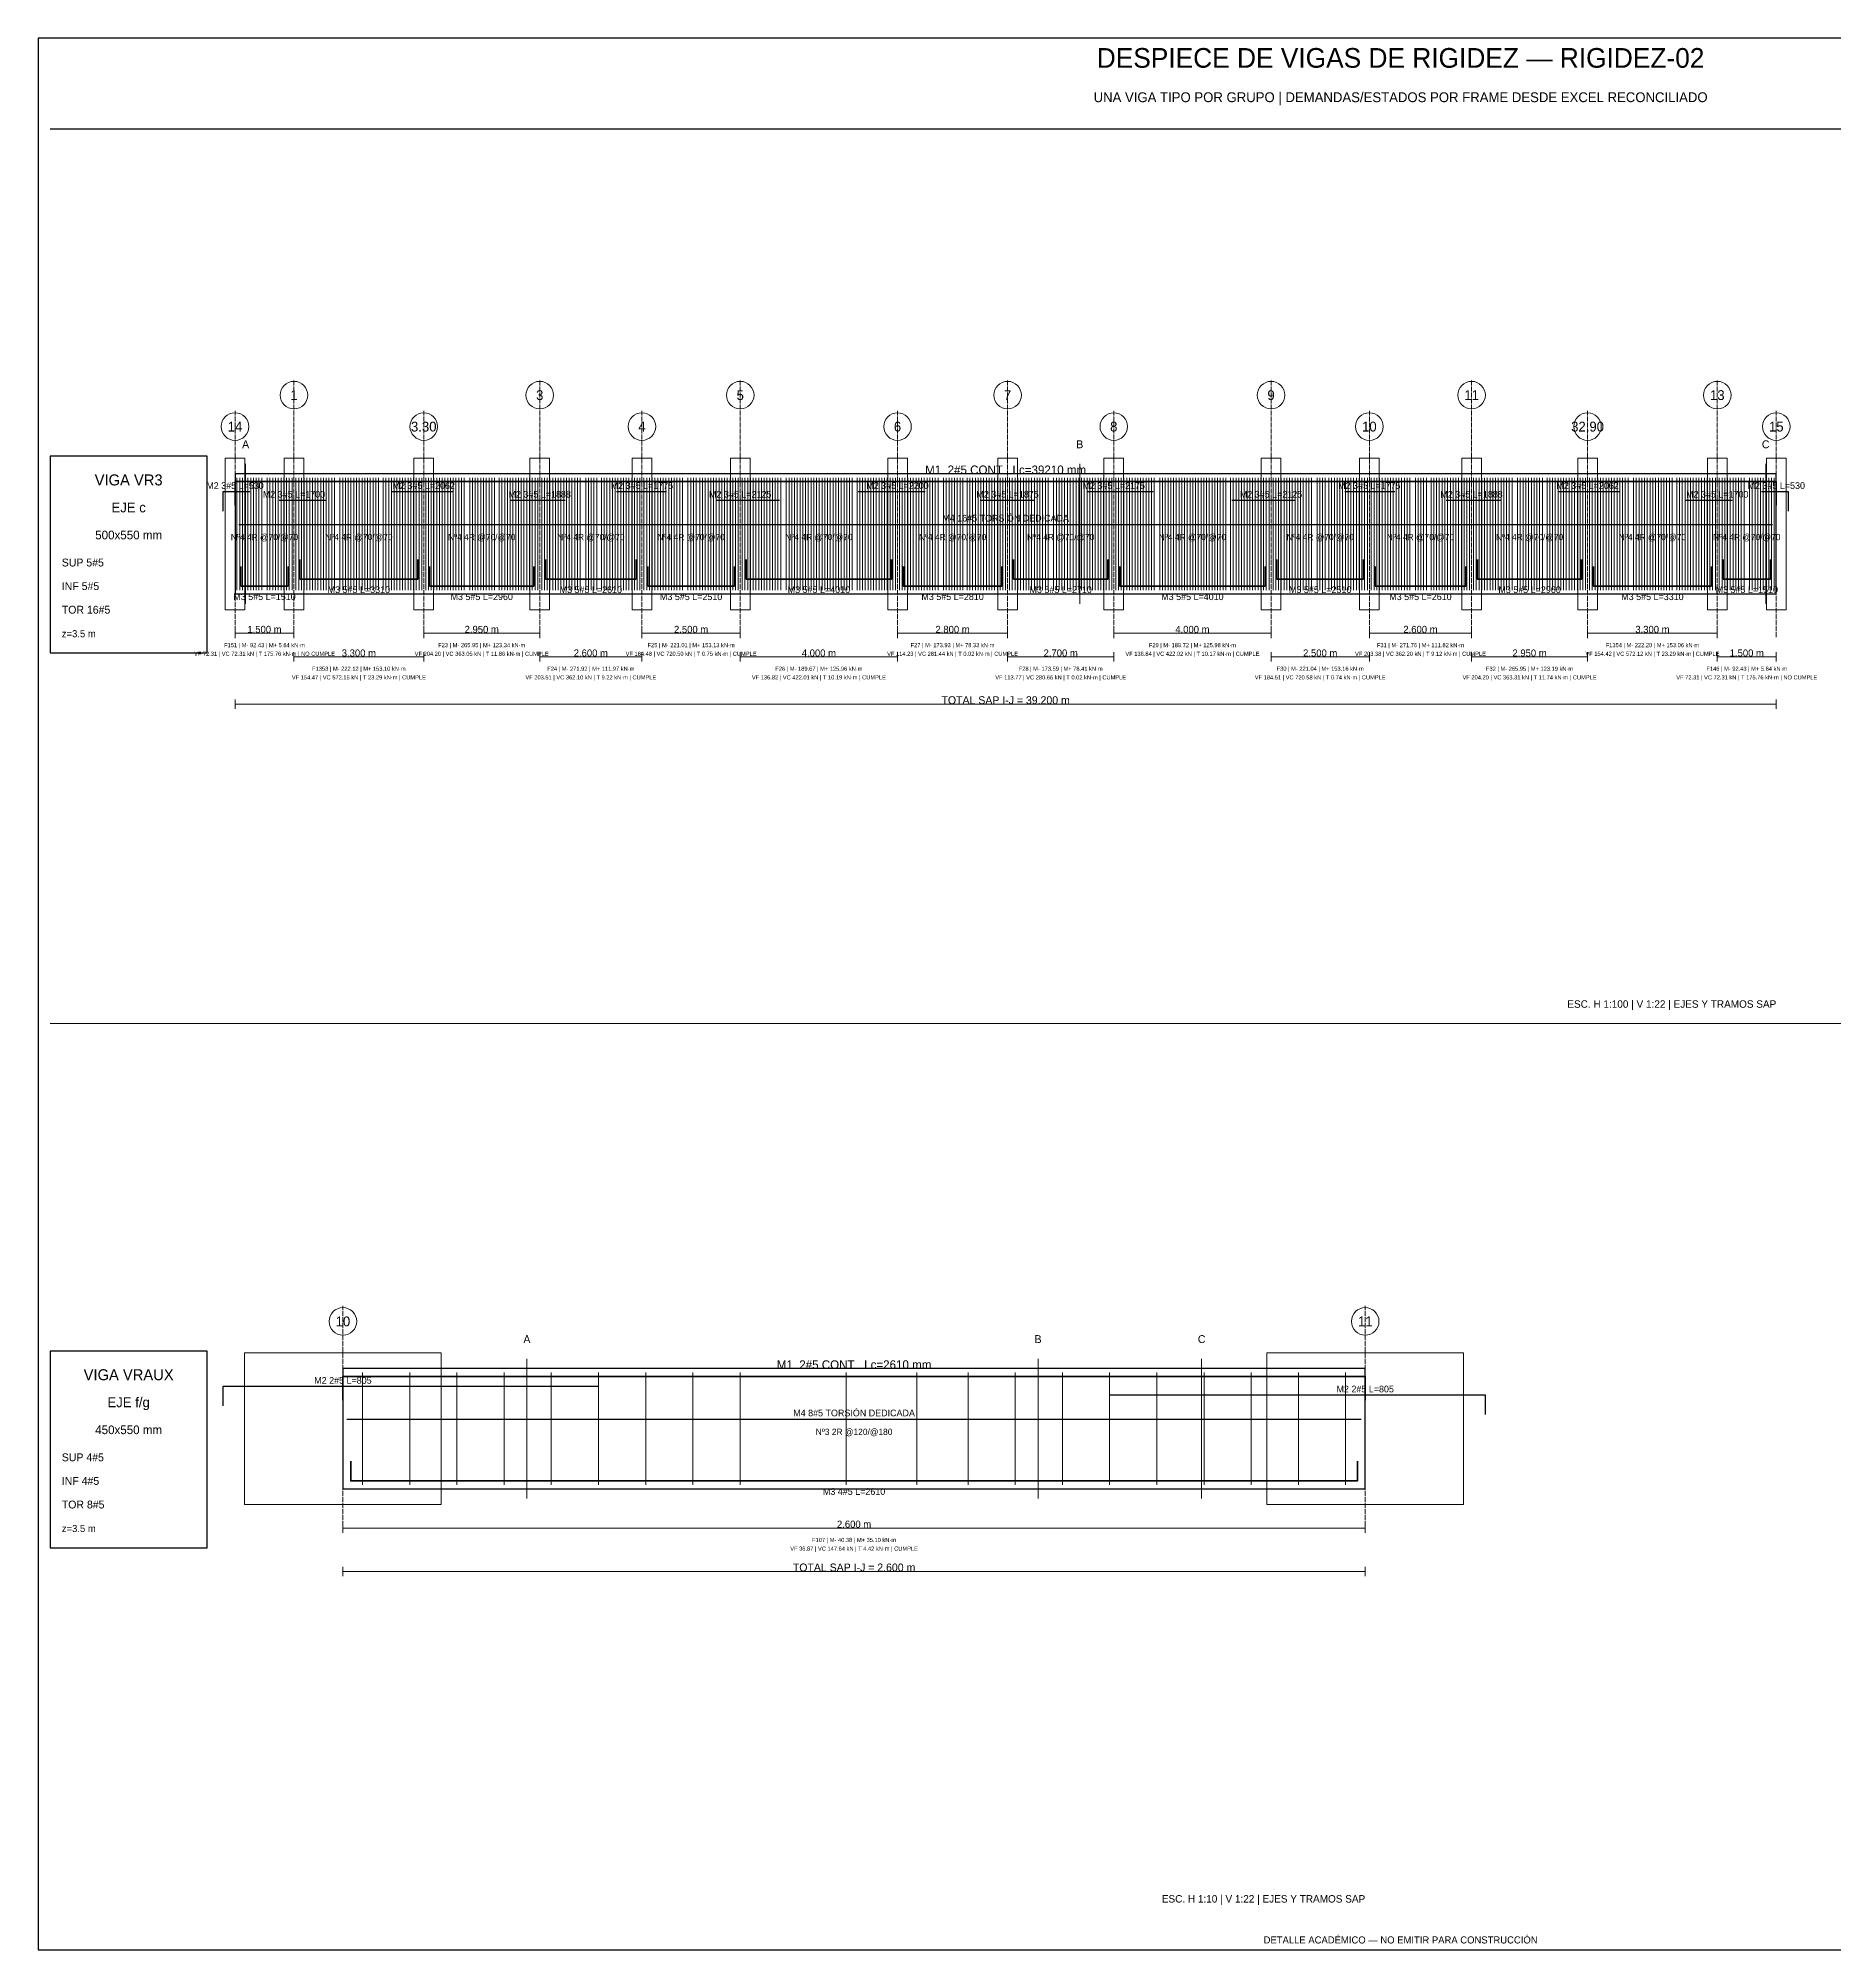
# Paper-space layout 'RIGIDEZ_02' of a CAD drawing. Header units: millimetres. Extents: x 7 to 700, y 7 to 493.
# Drawn here: x 7 to 463.9, y 7 to 493 of the extents above; entities that cross this region are included whole.
import ezdxf
from ezdxf.enums import TextEntityAlignment as Align

# ---------------------------------------------------------------- set-up
doc = ezdxf.new("R2010")
doc.units = ezdxf.units.MM
doc.linetypes.add('DASHED', pattern=[1.524, 1.27, -0.254])
for name, color, linetype in [('ACERO_INF', 1, 'Continuous'), ('ACERO_SUP_APOYO', 5, 'Continuous'), ('ACERO_SUP_CONT', 4, 'Continuous'), ('ACERO_TORSION', 30, 'Continuous'), ('APOYOS', 9, 'Continuous'), ('CONTORNO', 7, 'Continuous'), ('CORTE', 6, 'Continuous'), ('COTAS', 3, 'Continuous'), ('EJES', 1, 'Continuous'), ('ESTRIBOS', 8, 'Continuous'), ('MARCO', 7, 'Continuous'), ('TEXTO', 7, 'Continuous')]:
    doc.layers.add(name, color=color, linetype=linetype)

psp = doc.layouts.new('RIGIDEZ_02')

# ---------------------------------------------------------------- linework, layer by layer
at = {"layer": 'ACERO_INF', "color": 1, "lineweight": 35}
for points in [[(73.55, 360.5), (73.55, 355.5), (103.55, 355.5), (103.55, 360.5)], [(136.05, 360.5), (136.05, 355.5), (159.05, 355.5), (159.05, 360.5)], [(187.05, 360.5), (187.05, 355.5), (224.05, 355.5), (224.05, 360.5)], [(255.05, 360.5), (255.05, 355.5), (279.05, 355.5), (279.05, 360.5)], [(322.05, 360.5), (322.05, 355.5), (344.05, 355.5), (344.05, 360.5)], [(373.05, 360.5), (373.05, 355.5), (399.55, 355.5), (399.55, 360.5)], [(435.55, 360.5), (435.55, 355.5), (447.55, 355.5), (447.55, 360.5)], [(58.55, 358.7), (58.55, 353.7), (70.55, 353.7), (70.55, 358.7)], [(106.55, 358.7), (106.55, 353.7), (133.05, 353.7), (133.05, 358.7)], [(162.05, 358.7), (162.05, 353.7), (184.05, 353.7), (184.05, 358.7)], [(227.05, 358.7), (227.05, 353.7), (252.05, 353.7), (252.05, 358.7)], [(282.05, 358.7), (282.05, 353.7), (319.05, 353.7), (319.05, 358.7)], [(347.05, 358.7), (347.05, 353.7), (370.05, 353.7), (370.05, 358.7)], [(402.55, 358.7), (402.55, 353.7), (432.55, 353.7), (432.55, 358.7)], [(86.5, 131.2), (86.5, 126.2), (342.5, 126.2), (342.5, 131.2)]]:
    psp.add_lwpolyline(points, dxfattribs=at)
at = {"layer": 'ACERO_SUP_APOYO', "color": 5, "lineweight": 30}
for points in [[(54, 372.76), (54, 377.76), (60.8, 377.76)], [(68.3, 375.56), (80.3, 375.56)], [(96.8, 377.76), (112.42, 377.76)], [(127.18, 375.56), (141.05, 375.56)], [(154.05, 377.76), (166.8, 377.76)], [(179.3, 375.56), (195.55, 375.56)], [(215.55, 377.76), (232.55, 377.76)], [(246.55, 375.56), (260.3, 375.56)], [(273.8, 377.76), (290.55, 377.76)], [(310.55, 375.56), (326.8, 375.56)], [(339.3, 377.76), (352.05, 377.76)], [(365.05, 375.56), (378.93, 375.56)], [(393.68, 377.76), (409.3, 377.76)], [(425.8, 375.56), (437.8, 375.56)], [(445.3, 377.76), (452.1, 377.76), (452.1, 372.76)], [(54, 145.26), (54, 150.26), (149.5, 150.26)], [(279.5, 148.06), (375, 148.06), (375, 143.06)]]:
    psp.add_lwpolyline(points, dxfattribs=at)
at = {"layer": 'ACERO_SUP_CONT', "color": 4, "lineweight": 35}
for points in [[(57.05, 374.26), (57.05, 380.26), (449.05, 380.26), (449.05, 374.26)], [(84.5, 146.76), (84.5, 152.76), (344.5, 152.76), (344.5, 146.76)]]:
    psp.add_lwpolyline(points, dxfattribs=at)
at = {"layer": 'ACERO_TORSION', "color": 30, "lineweight": 30}
for points in [[(58.05, 369.38), (448.05, 369.38)], [(85.5, 141.88), (343.5, 141.88)]]:
    psp.add_lwpolyline(points, dxfattribs=at)
at = {"layer": 'APOYOS', "color": 9, "lineweight": 15}
for points in [[(54.55, 347.7), (59.55, 347.7), (59.55, 386.26), (54.55, 386.26)], [(69.55, 347.7), (74.55, 347.7), (74.55, 386.26), (69.55, 386.26)], [(102.55, 347.7), (107.55, 347.7), (107.55, 386.26), (102.55, 386.26)], [(132.05, 347.7), (137.05, 347.7), (137.05, 386.26), (132.05, 386.26)], [(158.05, 347.7), (163.05, 347.7), (163.05, 386.26), (158.05, 386.26)], [(183.05, 347.7), (188.05, 347.7), (188.05, 386.26), (183.05, 386.26)], [(223.05, 347.7), (228.05, 347.7), (228.05, 386.26), (223.05, 386.26)], [(251.05, 347.7), (256.05, 347.7), (256.05, 386.26), (251.05, 386.26)], [(278.05, 347.7), (283.05, 347.7), (283.05, 386.26), (278.05, 386.26)], [(318.05, 347.7), (323.05, 347.7), (323.05, 386.26), (318.05, 386.26)], [(343.05, 347.7), (348.05, 347.7), (348.05, 386.26), (343.05, 386.26)], [(369.05, 347.7), (374.05, 347.7), (374.05, 386.26), (369.05, 386.26)], [(398.55, 347.7), (403.55, 347.7), (403.55, 386.26), (398.55, 386.26)], [(431.55, 347.7), (436.55, 347.7), (436.55, 386.26), (431.55, 386.26)], [(446.55, 347.7), (451.55, 347.7), (451.55, 386.26), (446.55, 386.26)], [(59.5, 120.2), (109.5, 120.2), (109.5, 158.76), (59.5, 158.76)], [(319.5, 120.2), (369.5, 120.2), (369.5, 158.76), (319.5, 158.76)]]:
    psp.add_lwpolyline(points, close=True, dxfattribs=at)
at = {"layer": 'CONTORNO', "color": 7, "lineweight": 25}
for points in [[(57.05, 351.7), (449.05, 351.7), (449.05, 382.26), (57.05, 382.26)], [(84.5, 124.2), (344.5, 124.2), (344.5, 154.76), (84.5, 154.76)]]:
    psp.add_lwpolyline(points, close=True, dxfattribs=at)
at = {"layer": 'CORTE', "color": 6, "lineweight": 13}
for p, q in [((59.75, 349.2), (59.75, 384.76)), ((271.91, 349.2), (271.91, 384.76)), ((446.35, 349.2), (446.35, 384.76)), ((131.3, 121.7), (131.3, 157.26)), ((261.3, 121.7), (261.3, 157.26)), ((302.9, 121.7), (302.9, 157.26))]:
    psp.add_line(p, q, dxfattribs=at)
at = {"layer": 'COTAS', "color": 3, "lineweight": 13}
for p, q in [((57.05, 340.5), (57.05, 342.9)), ((57.05, 341.7), (72.05, 341.7)), ((72.05, 340.5), (72.05, 342.9)), ((105.05, 340.5), (105.05, 342.9)), ((105.05, 341.7), (134.55, 341.7)), ((134.55, 340.5), (134.55, 342.9)), ((160.55, 340.5), (160.55, 342.9)), ((160.55, 341.7), (185.55, 341.7)), ((185.55, 340.5), (185.55, 342.9)), ((225.55, 340.5), (225.55, 342.9)), ((225.55, 341.7), (253.55, 341.7)), ((253.55, 340.5), (253.55, 342.9)), ((280.55, 340.5), (280.55, 342.9)), ((280.55, 341.7), (320.55, 341.7)), ((320.55, 340.5), (320.55, 342.9)), ((345.55, 340.5), (345.55, 342.9)), ((345.55, 341.7), (371.55, 341.7)), ((371.55, 340.5), (371.55, 342.9)), ((401.05, 340.5), (401.05, 342.9)), ((401.05, 341.7), (434.05, 341.7)), ((434.05, 340.5), (434.05, 342.9)), ((72.05, 334.5), (72.05, 336.9)), ((72.05, 335.7), (105.05, 335.7)), ((105.05, 334.5), (105.05, 336.9)), ((134.55, 334.5), (134.55, 336.9)), ((134.55, 335.7), (160.55, 335.7)), ((160.55, 334.5), (160.55, 336.9)), ((185.55, 334.5), (185.55, 336.9)), ((185.55, 335.7), (225.55, 335.7)), ((225.55, 334.5), (225.55, 336.9)), ((253.55, 334.5), (253.55, 336.9)), ((253.55, 335.7), (280.55, 335.7)), ((280.55, 334.5), (280.55, 336.9)), ((320.55, 334.5), (320.55, 336.9)), ((320.55, 335.7), (345.55, 335.7)), ((345.55, 334.5), (345.55, 336.9)), ((371.55, 334.5), (371.55, 336.9)), ((371.55, 335.7), (401.05, 335.7)), ((401.05, 334.5), (401.05, 336.9)), ((434.05, 334.5), (434.05, 336.9)), ((434.05, 335.7), (449.05, 335.7)), ((449.05, 334.5), (449.05, 336.9)), ((57.05, 322.5), (57.05, 324.9)), ((57.05, 323.7), (449.05, 323.7)), ((449.05, 322.5), (449.05, 324.9)), ((84.5, 113), (84.5, 115.4)), ((84.5, 114.2), (344.5, 114.2)), ((344.5, 113), (344.5, 115.4)), ((84.5, 102), (84.5, 104.4)), ((84.5, 103.2), (344.5, 103.2)), ((344.5, 102), (344.5, 104.4))]:
    psp.add_line(p, q, dxfattribs=at)
at = {"layer": 'EJES', "color": 1, "linetype": 'DASHED', "lineweight": 9}
for p, q in [((72.05, 340.7), (72.05, 406.26)), ((134.55, 340.7), (134.55, 406.26)), ((185.55, 340.7), (185.55, 406.26)), ((253.55, 340.7), (253.55, 406.26)), ((320.55, 340.7), (320.55, 406.26)), ((371.55, 340.7), (371.55, 406.26)), ((434.05, 340.7), (434.05, 406.26)), ((57.05, 340.7), (57.05, 398.26)), ((105.05, 340.7), (105.05, 398.26)), ((160.55, 340.7), (160.55, 398.26)), ((225.55, 340.7), (225.55, 398.26)), ((280.55, 340.7), (280.55, 398.26)), ((345.55, 340.7), (345.55, 398.26)), ((401.05, 340.7), (401.05, 398.26)), ((449.05, 340.7), (449.05, 398.26)), ((84.5, 113.2), (84.5, 170.76)), ((344.5, 113.2), (344.5, 170.76))]:
    psp.add_line(p, q, dxfattribs=at)
at = {"layer": 'EJES', "color": 1, "lineweight": 18}
for centre in [(72.05, 402.26), (134.55, 402.26), (185.55, 402.26), (253.55, 402.26), (320.55, 402.26), (371.55, 402.26), (434.05, 402.26), (57.05, 394.26), (105.05, 394.26), (160.55, 394.26), (225.55, 394.26), (280.55, 394.26), (345.55, 394.26), (401.05, 394.26), (449.05, 394.26), (84.5, 166.76), (344.5, 166.76)]:
    psp.add_circle(centre, 3.5, dxfattribs=at)
at = {"layer": 'ESTRIBOS', "color": 8, "lineweight": 9}
for p, q in [((57.55, 352.7), (57.55, 381.26)), ((58.25, 352.7), (58.25, 381.26)), ((58.95, 352.7), (58.95, 381.26)), ((59.65, 352.7), (59.65, 381.26)), ((60.35, 352.7), (60.35, 381.26)), ((61.05, 352.7), (61.05, 381.26)), ((61.75, 352.7), (61.75, 381.26)), ((62.45, 352.7), (62.45, 381.26)), ((63.15, 352.7), (63.15, 381.26)), ((63.85, 352.7), (63.85, 381.26)), ((65.25, 352.7), (65.25, 381.26)), ((65.95, 352.7), (65.95, 381.26)), ((66.65, 352.7), (66.65, 381.26)), ((67.35, 352.7), (67.35, 381.26)), ((68.05, 352.7), (68.05, 381.26)), ((68.75, 352.7), (68.75, 381.26)), ((69.45, 352.7), (69.45, 381.26)), ((70.15, 352.7), (70.15, 381.26)), ((70.85, 352.7), (70.85, 381.26)), ((71.55, 352.7), (71.55, 381.26)), ((72.55, 352.7), (72.55, 381.26)), ((73.25, 352.7), (73.25, 381.26)), ((73.95, 352.7), (73.95, 381.26)), ((74.65, 352.7), (74.65, 381.26)), ((75.35, 352.7), (75.35, 381.26)), ((76.05, 352.7), (76.05, 381.26)), ((76.75, 352.7), (76.75, 381.26)), ((77.45, 352.7), (77.45, 381.26)), ((78.15, 352.7), (78.15, 381.26)), ((78.85, 352.7), (78.85, 381.26)), ((79.55, 352.7), (79.55, 381.26)), ((80.25, 352.7), (80.25, 381.26)), ((80.95, 352.7), (80.95, 381.26)), ((81.65, 352.7), (81.65, 381.26)), ((82.35, 352.7), (82.35, 381.26)), ((83.75, 352.7), (83.75, 381.26)), ((84.45, 352.7), (84.45, 381.26)), ((85.15, 352.7), (85.15, 381.26)), ((85.85, 352.7), (85.85, 381.26)), ((86.55, 352.7), (86.55, 381.26)), ((87.25, 352.7), (87.25, 381.26)), ((87.95, 352.7), (87.95, 381.26)), ((88.65, 352.7), (88.65, 381.26)), ((89.35, 352.7), (89.35, 381.26)), ((90.05, 352.7), (90.05, 381.26)), ((90.75, 352.7), (90.75, 381.26)), ((91.45, 352.7), (91.45, 381.26)), ((92.15, 352.7), (92.15, 381.26)), ((92.85, 352.7), (92.85, 381.26)), ((93.55, 352.7), (93.55, 381.26)), ((94.75, 352.7), (94.75, 381.26)), ((95.45, 352.7), (95.45, 381.26)), ((96.15, 352.7), (96.15, 381.26)), ((96.85, 352.7), (96.85, 381.26)), ((97.55, 352.7), (97.55, 381.26)), ((98.25, 352.7), (98.25, 381.26)), ((98.95, 352.7), (98.95, 381.26)), ((99.65, 352.7), (99.65, 381.26)), ((100.35, 352.7), (100.35, 381.26)), ((101.05, 352.7), (101.05, 381.26)), ((101.75, 352.7), (101.75, 381.26)), ((102.45, 352.7), (102.45, 381.26)), ((103.15, 352.7), (103.15, 381.26)), ((103.85, 352.7), (103.85, 381.26)), ((104.55, 352.7), (104.55, 381.26)), ((105.55, 352.7), (105.55, 381.26)), ((106.25, 352.7), (106.25, 381.26)), ((106.95, 352.7), (106.95, 381.26)), ((107.65, 352.7), (107.65, 381.26)), ((108.35, 352.7), (108.35, 381.26)), ((109.05, 352.7), (109.05, 381.26)), ((109.75, 352.7), (109.75, 381.26)), ((110.45, 352.7), (110.45, 381.26)), ((111.15, 352.7), (111.15, 381.26)), ((111.85, 352.7), (111.85, 381.26)), ((112.55, 352.7), (112.55, 381.26)), ((113.25, 352.7), (113.25, 381.26)), ((113.95, 352.7), (113.95, 381.26)), ((114.65, 352.7), (114.65, 381.26)), ((115.35, 352.7), (115.35, 381.26)), ((116.75, 352.7), (116.75, 381.26)), ((117.45, 352.7), (117.45, 381.26)), ((118.15, 352.7), (118.15, 381.26)), ((118.85, 352.7), (118.85, 381.26)), ((119.55, 352.7), (119.55, 381.26)), ((120.25, 352.7), (120.25, 381.26)), ((120.95, 352.7), (120.95, 381.26)), ((121.65, 352.7), (121.65, 381.26)), ((122.35, 352.7), (122.35, 381.26)), ((123.05, 352.7), (123.05, 381.26)), ((124.25, 352.7), (124.25, 381.26)), ((124.95, 352.7), (124.95, 381.26)), ((125.65, 352.7), (125.65, 381.26)), ((126.35, 352.7), (126.35, 381.26)), ((127.05, 352.7), (127.05, 381.26)), ((127.75, 352.7), (127.75, 381.26)), ((128.45, 352.7), (128.45, 381.26)), ((129.15, 352.7), (129.15, 381.26)), ((129.85, 352.7), (129.85, 381.26)), ((130.55, 352.7), (130.55, 381.26)), ((131.25, 352.7), (131.25, 381.26)), ((131.95, 352.7), (131.95, 381.26)), ((132.65, 352.7), (132.65, 381.26)), ((133.35, 352.7), (133.35, 381.26)), ((134.05, 352.7), (134.05, 381.26)), ((135.05, 352.7), (135.05, 381.26)), ((135.75, 352.7), (135.75, 381.26)), ((136.45, 352.7), (136.45, 381.26)), ((137.15, 352.7), (137.15, 381.26)), ((137.85, 352.7), (137.85, 381.26)), ((138.55, 352.7), (138.55, 381.26)), ((139.25, 352.7), (139.25, 381.26)), ((139.95, 352.7), (139.95, 381.26)), ((140.65, 352.7), (140.65, 381.26)), ((141.35, 352.7), (141.35, 381.26)), ((142.05, 352.7), (142.05, 381.26)), ((142.75, 352.7), (142.75, 381.26)), ((143.45, 352.7), (143.45, 381.26)), ((144.15, 352.7), (144.15, 381.26)), ((144.85, 352.7), (144.85, 381.26)), ((146.25, 352.7), (146.25, 381.26)), ((146.95, 352.7), (146.95, 381.26)), ((147.65, 352.7), (147.65, 381.26)), ((148.35, 352.7), (148.35, 381.26)), ((149.05, 352.7), (149.05, 381.26)), ((150.25, 352.7), (150.25, 381.26)), ((150.95, 352.7), (150.95, 381.26)), ((151.65, 352.7), (151.65, 381.26)), ((152.35, 352.7), (152.35, 381.26)), ((153.05, 352.7), (153.05, 381.26)), ((153.75, 352.7), (153.75, 381.26)), ((154.45, 352.7), (154.45, 381.26)), ((155.15, 352.7), (155.15, 381.26)), ((155.85, 352.7), (155.85, 381.26)), ((156.55, 352.7), (156.55, 381.26)), ((157.25, 352.7), (157.25, 381.26)), ((157.95, 352.7), (157.95, 381.26)), ((158.65, 352.7), (158.65, 381.26)), ((159.35, 352.7), (159.35, 381.26)), ((160.05, 352.7), (160.05, 381.26)), ((161.05, 352.7), (161.05, 381.26)), ((161.75, 352.7), (161.75, 381.26)), ((162.45, 352.7), (162.45, 381.26)), ((163.15, 352.7), (163.15, 381.26)), ((163.85, 352.7), (163.85, 381.26)), ((164.55, 352.7), (164.55, 381.26)), ((165.25, 352.7), (165.25, 381.26)), ((165.95, 352.7), (165.95, 381.26)), ((166.65, 352.7), (166.65, 381.26)), ((167.35, 352.7), (167.35, 381.26)), ((168.05, 352.7), (168.05, 381.26)), ((168.75, 352.7), (168.75, 381.26)), ((169.45, 352.7), (169.45, 381.26)), ((170.15, 352.7), (170.15, 381.26)), ((170.85, 352.7), (170.85, 381.26)), ((172.25, 352.7), (172.25, 381.26)), ((172.95, 352.7), (172.95, 381.26)), ((173.65, 352.7), (173.65, 381.26)), ((174.35, 352.7), (174.35, 381.26)), ((175.25, 352.7), (175.25, 381.26)), ((175.95, 352.7), (175.95, 381.26)), ((176.65, 352.7), (176.65, 381.26)), ((177.35, 352.7), (177.35, 381.26)), ((178.05, 352.7), (178.05, 381.26)), ((178.75, 352.7), (178.75, 381.26)), ((179.45, 352.7), (179.45, 381.26)), ((180.15, 352.7), (180.15, 381.26)), ((180.85, 352.7), (180.85, 381.26)), ((181.55, 352.7), (181.55, 381.26)), ((182.25, 352.7), (182.25, 381.26)), ((182.95, 352.7), (182.95, 381.26)), ((183.65, 352.7), (183.65, 381.26)), ((184.35, 352.7), (184.35, 381.26)), ((185.05, 352.7), (185.05, 381.26)), ((186.05, 352.7), (186.05, 381.26)), ((186.75, 352.7), (186.75, 381.26)), ((187.45, 352.7), (187.45, 381.26)), ((188.15, 352.7), (188.15, 381.26)), ((188.85, 352.7), (188.85, 381.26)), ((189.55, 352.7), (189.55, 381.26)), ((190.25, 352.7), (190.25, 381.26)), ((190.95, 352.7), (190.95, 381.26)), ((191.65, 352.7), (191.65, 381.26)), ((192.35, 352.7), (192.35, 381.26)), ((193.05, 352.7), (193.05, 381.26)), ((193.75, 352.7), (193.75, 381.26)), ((194.45, 352.7), (194.45, 381.26)), ((195.15, 352.7), (195.15, 381.26)), ((195.85, 352.7), (195.85, 381.26)), ((197.25, 352.7), (197.25, 381.26)), ((197.95, 352.7), (197.95, 381.26)), ((198.65, 352.7), (198.65, 381.26)), ((199.35, 352.7), (199.35, 381.26)), ((200.05, 352.7), (200.05, 381.26)), ((200.75, 352.7), (200.75, 381.26)), ((201.45, 352.7), (201.45, 381.26)), ((202.15, 352.7), (202.15, 381.26)), ((202.85, 352.7), (202.85, 381.26)), ((203.55, 352.7), (203.55, 381.26)), ((204.25, 352.7), (204.25, 381.26)), ((204.95, 352.7), (204.95, 381.26)), ((205.65, 352.7), (205.65, 381.26)), ((206.35, 352.7), (206.35, 381.26)), ((207.05, 352.7), (207.05, 381.26)), ((207.75, 352.7), (207.75, 381.26)), ((208.45, 352.7), (208.45, 381.26)), ((209.15, 352.7), (209.15, 381.26)), ((209.85, 352.7), (209.85, 381.26)), ((210.55, 352.7), (210.55, 381.26)), ((211.25, 352.7), (211.25, 381.26)), ((211.95, 352.7), (211.95, 381.26)), ((212.65, 352.7), (212.65, 381.26)), ((213.35, 352.7), (213.35, 381.26)), ((214.05, 352.7), (214.05, 381.26)), ((215.25, 352.7), (215.25, 381.26)), ((215.95, 352.7), (215.95, 381.26)), ((216.65, 352.7), (216.65, 381.26)), ((217.35, 352.7), (217.35, 381.26)), ((218.05, 352.7), (218.05, 381.26)), ((218.75, 352.7), (218.75, 381.26)), ((219.45, 352.7), (219.45, 381.26)), ((220.15, 352.7), (220.15, 381.26)), ((220.85, 352.7), (220.85, 381.26)), ((221.55, 352.7), (221.55, 381.26)), ((222.25, 352.7), (222.25, 381.26)), ((222.95, 352.7), (222.95, 381.26)), ((223.65, 352.7), (223.65, 381.26)), ((224.35, 352.7), (224.35, 381.26)), ((225.05, 352.7), (225.05, 381.26)), ((226.05, 352.7), (226.05, 381.26)), ((226.75, 352.7), (226.75, 381.26)), ((227.45, 352.7), (227.45, 381.26)), ((228.15, 352.7), (228.15, 381.26)), ((228.85, 352.7), (228.85, 381.26)), ((229.55, 352.7), (229.55, 381.26)), ((230.25, 352.7), (230.25, 381.26)), ((230.95, 352.7), (230.95, 381.26)), ((231.65, 352.7), (231.65, 381.26)), ((232.35, 352.7), (232.35, 381.26)), ((233.05, 352.7), (233.05, 381.26)), ((233.75, 352.7), (233.75, 381.26)), ((234.45, 352.7), (234.45, 381.26)), ((235.15, 352.7), (235.15, 381.26)), ((235.85, 352.7), (235.85, 381.26)), ((237.25, 352.7), (237.25, 381.26)), ((237.95, 352.7), (237.95, 381.26)), ((238.65, 352.7), (238.65, 381.26)), ((239.35, 352.7), (239.35, 381.26)), ((240.05, 352.7), (240.05, 381.26)), ((240.75, 352.7), (240.75, 381.26)), ((241.45, 352.7), (241.45, 381.26)), ((242.15, 352.7), (242.15, 381.26)), ((243.25, 352.7), (243.25, 381.26)), ((243.95, 352.7), (243.95, 381.26)), ((244.65, 352.7), (244.65, 381.26)), ((245.35, 352.7), (245.35, 381.26)), ((246.05, 352.7), (246.05, 381.26)), ((246.75, 352.7), (246.75, 381.26)), ((247.45, 352.7), (247.45, 381.26)), ((248.15, 352.7), (248.15, 381.26)), ((248.85, 352.7), (248.85, 381.26)), ((249.55, 352.7), (249.55, 381.26)), ((250.25, 352.7), (250.25, 381.26)), ((250.95, 352.7), (250.95, 381.26)), ((251.65, 352.7), (251.65, 381.26)), ((252.35, 352.7), (252.35, 381.26)), ((253.05, 352.7), (253.05, 381.26)), ((254.05, 352.7), (254.05, 381.26)), ((254.75, 352.7), (254.75, 381.26)), ((255.45, 352.7), (255.45, 381.26)), ((256.15, 352.7), (256.15, 381.26)), ((256.85, 352.7), (256.85, 381.26)), ((257.55, 352.7), (257.55, 381.26)), ((258.25, 352.7), (258.25, 381.26)), ((258.95, 352.7), (258.95, 381.26)), ((259.65, 352.7), (259.65, 381.26)), ((260.35, 352.7), (260.35, 381.26)), ((261.05, 352.7), (261.05, 381.26)), ((261.75, 352.7), (261.75, 381.26)), ((262.45, 352.7), (262.45, 381.26)), ((263.15, 352.7), (263.15, 381.26)), ((263.85, 352.7), (263.85, 381.26)), ((265.25, 352.7), (265.25, 381.26)), ((265.95, 352.7), (265.95, 381.26)), ((266.65, 352.7), (266.65, 381.26)), ((267.35, 352.7), (267.35, 381.26)), ((268.05, 352.7), (268.05, 381.26)), ((268.75, 352.7), (268.75, 381.26)), ((269.45, 352.7), (269.45, 381.26)), ((270.25, 352.7), (270.25, 381.26)), ((270.95, 352.7), (270.95, 381.26)), ((271.65, 352.7), (271.65, 381.26)), ((272.35, 352.7), (272.35, 381.26)), ((273.05, 352.7), (273.05, 381.26)), ((273.75, 352.7), (273.75, 381.26)), ((274.45, 352.7), (274.45, 381.26)), ((275.15, 352.7), (275.15, 381.26)), ((275.85, 352.7), (275.85, 381.26)), ((276.55, 352.7), (276.55, 381.26)), ((277.25, 352.7), (277.25, 381.26)), ((277.95, 352.7), (277.95, 381.26)), ((278.65, 352.7), (278.65, 381.26)), ((279.35, 352.7), (279.35, 381.26)), ((280.05, 352.7), (280.05, 381.26)), ((281.05, 352.7), (281.05, 381.26)), ((281.75, 352.7), (281.75, 381.26)), ((282.45, 352.7), (282.45, 381.26)), ((283.15, 352.7), (283.15, 381.26)), ((283.85, 352.7), (283.85, 381.26)), ((284.55, 352.7), (284.55, 381.26)), ((285.25, 352.7), (285.25, 381.26)), ((285.95, 352.7), (285.95, 381.26)), ((286.65, 352.7), (286.65, 381.26)), ((287.35, 352.7), (287.35, 381.26)), ((288.05, 352.7), (288.05, 381.26)), ((288.75, 352.7), (288.75, 381.26)), ((289.45, 352.7), (289.45, 381.26)), ((290.15, 352.7), (290.15, 381.26)), ((290.85, 352.7), (290.85, 381.26)), ((292.25, 352.7), (292.25, 381.26)), ((292.95, 352.7), (292.95, 381.26)), ((293.65, 352.7), (293.65, 381.26)), ((294.35, 352.7), (294.35, 381.26)), ((295.05, 352.7), (295.05, 381.26)), ((295.75, 352.7), (295.75, 381.26)), ((296.45, 352.7), (296.45, 381.26)), ((297.15, 352.7), (297.15, 381.26)), ((297.85, 352.7), (297.85, 381.26)), ((298.55, 352.7), (298.55, 381.26)), ((299.25, 352.7), (299.25, 381.26)), ((299.95, 352.7), (299.95, 381.26)), ((300.65, 352.7), (300.65, 381.26)), ((301.35, 352.7), (301.35, 381.26)), ((302.05, 352.7), (302.05, 381.26)), ((302.75, 352.7), (302.75, 381.26)), ((303.45, 352.7), (303.45, 381.26)), ((304.15, 352.7), (304.15, 381.26)), ((304.85, 352.7), (304.85, 381.26)), ((305.55, 352.7), (305.55, 381.26)), ((306.25, 352.7), (306.25, 381.26)), ((306.95, 352.7), (306.95, 381.26)), ((307.65, 352.7), (307.65, 381.26)), ((308.35, 352.7), (308.35, 381.26)), ((309.05, 352.7), (309.05, 381.26)), ((310.25, 352.7), (310.25, 381.26)), ((310.95, 352.7), (310.95, 381.26)), ((311.65, 352.7), (311.65, 381.26)), ((312.35, 352.7), (312.35, 381.26)), ((313.05, 352.7), (313.05, 381.26)), ((313.75, 352.7), (313.75, 381.26)), ((314.45, 352.7), (314.45, 381.26)), ((315.15, 352.7), (315.15, 381.26)), ((315.85, 352.7), (315.85, 381.26)), ((316.55, 352.7), (316.55, 381.26)), ((317.25, 352.7), (317.25, 381.26)), ((317.95, 352.7), (317.95, 381.26)), ((318.65, 352.7), (318.65, 381.26)), ((319.35, 352.7), (319.35, 381.26)), ((320.05, 352.7), (320.05, 381.26)), ((321.05, 352.7), (321.05, 381.26)), ((321.75, 352.7), (321.75, 381.26)), ((322.45, 352.7), (322.45, 381.26)), ((323.15, 352.7), (323.15, 381.26)), ((323.85, 352.7), (323.85, 381.26)), ((324.55, 352.7), (324.55, 381.26)), ((325.25, 352.7), (325.25, 381.26)), ((325.95, 352.7), (325.95, 381.26)), ((326.65, 352.7), (326.65, 381.26)), ((327.35, 352.7), (327.35, 381.26)), ((328.05, 352.7), (328.05, 381.26)), ((328.75, 352.7), (328.75, 381.26)), ((329.45, 352.7), (329.45, 381.26)), ((330.15, 352.7), (330.15, 381.26)), ((330.85, 352.7), (330.85, 381.26)), ((332.25, 352.7), (332.25, 381.26)), ((332.95, 352.7), (332.95, 381.26)), ((333.65, 352.7), (333.65, 381.26)), ((334.35, 352.7), (334.35, 381.26)), ((335.25, 352.7), (335.25, 381.26)), ((335.95, 352.7), (335.95, 381.26)), ((336.65, 352.7), (336.65, 381.26)), ((337.35, 352.7), (337.35, 381.26)), ((338.05, 352.7), (338.05, 381.26)), ((338.75, 352.7), (338.75, 381.26)), ((339.45, 352.7), (339.45, 381.26)), ((340.15, 352.7), (340.15, 381.26)), ((340.85, 352.7), (340.85, 381.26)), ((341.55, 352.7), (341.55, 381.26)), ((342.25, 352.7), (342.25, 381.26)), ((342.95, 352.7), (342.95, 381.26)), ((343.65, 352.7), (343.65, 381.26)), ((344.35, 352.7), (344.35, 381.26)), ((345.05, 352.7), (345.05, 381.26)), ((346.05, 352.7), (346.05, 381.26)), ((346.75, 352.7), (346.75, 381.26)), ((347.45, 352.7), (347.45, 381.26)), ((348.15, 352.7), (348.15, 381.26)), ((348.85, 352.7), (348.85, 381.26)), ((349.55, 352.7), (349.55, 381.26)), ((350.25, 352.7), (350.25, 381.26)), ((350.95, 352.7), (350.95, 381.26)), ((351.65, 352.7), (351.65, 381.26)), ((352.35, 352.7), (352.35, 381.26)), ((353.05, 352.7), (353.05, 381.26)), ((353.75, 352.7), (353.75, 381.26)), ((354.45, 352.7), (354.45, 381.26)), ((355.15, 352.7), (355.15, 381.26)), ((355.85, 352.7), (355.85, 381.26)), ((357.25, 352.7), (357.25, 381.26)), ((357.95, 352.7), (357.95, 381.26)), ((358.65, 352.7), (358.65, 381.26)), ((359.35, 352.7), (359.35, 381.26)), ((360.05, 352.7), (360.05, 381.26)), ((361.25, 352.7), (361.25, 381.26)), ((361.95, 352.7), (361.95, 381.26)), ((362.65, 352.7), (362.65, 381.26)), ((363.35, 352.7), (363.35, 381.26)), ((364.05, 352.7), (364.05, 381.26)), ((364.75, 352.7), (364.75, 381.26)), ((365.45, 352.7), (365.45, 381.26)), ((366.15, 352.7), (366.15, 381.26)), ((366.85, 352.7), (366.85, 381.26)), ((367.55, 352.7), (367.55, 381.26)), ((368.25, 352.7), (368.25, 381.26)), ((368.95, 352.7), (368.95, 381.26)), ((369.65, 352.7), (369.65, 381.26)), ((370.35, 352.7), (370.35, 381.26)), ((371.05, 352.7), (371.05, 381.26)), ((372.05, 352.7), (372.05, 381.26)), ((372.75, 352.7), (372.75, 381.26)), ((373.45, 352.7), (373.45, 381.26)), ((374.15, 352.7), (374.15, 381.26)), ((374.85, 352.7), (374.85, 381.26)), ((375.55, 352.7), (375.55, 381.26)), ((376.25, 352.7), (376.25, 381.26)), ((376.95, 352.7), (376.95, 381.26)), ((377.65, 352.7), (377.65, 381.26)), ((378.35, 352.7), (378.35, 381.26)), ((379.05, 352.7), (379.05, 381.26)), ((379.75, 352.7), (379.75, 381.26)), ((380.45, 352.7), (380.45, 381.26)), ((381.15, 352.7), (381.15, 381.26)), ((381.85, 352.7), (381.85, 381.26)), ((383.25, 352.7), (383.25, 381.26)), ((383.95, 352.7), (383.95, 381.26)), ((384.65, 352.7), (384.65, 381.26)), ((385.35, 352.7), (385.35, 381.26)), ((386.05, 352.7), (386.05, 381.26)), ((386.75, 352.7), (386.75, 381.26)), ((387.45, 352.7), (387.45, 381.26)), ((388.15, 352.7), (388.15, 381.26)), ((388.85, 352.7), (388.85, 381.26)), ((389.55, 352.7), (389.55, 381.26)), ((390.75, 352.7), (390.75, 381.26)), ((391.45, 352.7), (391.45, 381.26)), ((392.15, 352.7), (392.15, 381.26)), ((392.85, 352.7), (392.85, 381.26)), ((393.55, 352.7), (393.55, 381.26)), ((394.25, 352.7), (394.25, 381.26)), ((394.95, 352.7), (394.95, 381.26)), ((395.65, 352.7), (395.65, 381.26)), ((396.35, 352.7), (396.35, 381.26)), ((397.05, 352.7), (397.05, 381.26)), ((397.75, 352.7), (397.75, 381.26)), ((398.45, 352.7), (398.45, 381.26)), ((399.15, 352.7), (399.15, 381.26)), ((399.85, 352.7), (399.85, 381.26)), ((400.55, 352.7), (400.55, 381.26)), ((401.55, 352.7), (401.55, 381.26)), ((402.25, 352.7), (402.25, 381.26)), ((402.95, 352.7), (402.95, 381.26)), ((403.65, 352.7), (403.65, 381.26)), ((404.35, 352.7), (404.35, 381.26)), ((405.05, 352.7), (405.05, 381.26)), ((405.75, 352.7), (405.75, 381.26)), ((406.45, 352.7), (406.45, 381.26)), ((407.15, 352.7), (407.15, 381.26)), ((407.85, 352.7), (407.85, 381.26)), ((408.55, 352.7), (408.55, 381.26)), ((409.25, 352.7), (409.25, 381.26)), ((409.95, 352.7), (409.95, 381.26)), ((410.65, 352.7), (410.65, 381.26)), ((411.35, 352.7), (411.35, 381.26)), ((412.75, 352.7), (412.75, 381.26)), ((413.45, 352.7), (413.45, 381.26)), ((414.15, 352.7), (414.15, 381.26)), ((414.85, 352.7), (414.85, 381.26)), ((415.55, 352.7), (415.55, 381.26)), ((416.25, 352.7), (416.25, 381.26)), ((416.95, 352.7), (416.95, 381.26)), ((417.65, 352.7), (417.65, 381.26)), ((418.35, 352.7), (418.35, 381.26)), ((419.05, 352.7), (419.05, 381.26)), ((419.75, 352.7), (419.75, 381.26)), ((420.45, 352.7), (420.45, 381.26)), ((421.15, 352.7), (421.15, 381.26)), ((421.85, 352.7), (421.85, 381.26)), ((422.55, 352.7), (422.55, 381.26)), ((423.75, 352.7), (423.75, 381.26)), ((424.45, 352.7), (424.45, 381.26)), ((425.15, 352.7), (425.15, 381.26)), ((425.85, 352.7), (425.85, 381.26)), ((426.55, 352.7), (426.55, 381.26)), ((427.25, 352.7), (427.25, 381.26)), ((427.95, 352.7), (427.95, 381.26)), ((428.65, 352.7), (428.65, 381.26)), ((429.35, 352.7), (429.35, 381.26)), ((430.05, 352.7), (430.05, 381.26)), ((430.75, 352.7), (430.75, 381.26)), ((431.45, 352.7), (431.45, 381.26)), ((432.15, 352.7), (432.15, 381.26)), ((432.85, 352.7), (432.85, 381.26)), ((433.55, 352.7), (433.55, 381.26)), ((434.55, 352.7), (434.55, 381.26)), ((435.25, 352.7), (435.25, 381.26)), ((435.95, 352.7), (435.95, 381.26)), ((436.65, 352.7), (436.65, 381.26)), ((437.35, 352.7), (437.35, 381.26)), ((438.05, 352.7), (438.05, 381.26)), ((438.75, 352.7), (438.75, 381.26)), ((439.45, 352.7), (439.45, 381.26)), ((440.15, 352.7), (440.15, 381.26)), ((440.85, 352.7), (440.85, 381.26)), ((442.25, 352.7), (442.25, 381.26)), ((442.95, 352.7), (442.95, 381.26)), ((443.65, 352.7), (443.65, 381.26)), ((444.35, 352.7), (444.35, 381.26)), ((445.05, 352.7), (445.05, 381.26)), ((445.75, 352.7), (445.75, 381.26)), ((446.45, 352.7), (446.45, 381.26)), ((447.15, 352.7), (447.15, 381.26)), ((447.85, 352.7), (447.85, 381.26)), ((448.55, 352.7), (448.55, 381.26)), ((89.5, 125.2), (89.5, 153.76)), ((101.5, 125.2), (101.5, 153.76)), ((113.5, 125.2), (113.5, 153.76)), ((125.5, 125.2), (125.5, 153.76)), ((137.5, 125.2), (137.5, 153.76)), ((149.5, 125.2), (149.5, 153.76)), ((161.5, 125.2), (161.5, 153.76)), ((173.5, 125.2), (173.5, 153.76)), ((185.5, 125.2), (185.5, 153.76)), ((212.5, 125.2), (212.5, 153.76)), ((230.5, 125.2), (230.5, 153.76)), ((243.5, 125.2), (243.5, 153.76)), ((255.5, 125.2), (255.5, 153.76)), ((267.5, 125.2), (267.5, 153.76)), ((279.5, 125.2), (279.5, 153.76)), ((291.5, 125.2), (291.5, 153.76)), ((303.5, 125.2), (303.5, 153.76)), ((315.5, 125.2), (315.5, 153.76)), ((327.5, 125.2), (327.5, 153.76)), ((339.5, 125.2), (339.5, 153.76))]:
    psp.add_line(p, q, dxfattribs=at)
at = {"layer": 'MARCO', "color": 7, "lineweight": 25}
psp.add_line((10, 470), (697, 470), dxfattribs=at)
at = {"layer": 'MARCO', "color": 8, "lineweight": 13}
psp.add_line((10, 242.5), (697, 242.5), dxfattribs=at)
at = {"layer": 'MARCO', "color": 7, "lineweight": 30}
psp.add_lwpolyline([(7, 7), (700, 7), (700, 493), (7, 493)], close=True, dxfattribs=at)
at = {"layer": 'MARCO', "color": 7, "lineweight": 25}
for points in [[(10, 336.7), (50, 336.7), (50, 386.7), (10, 386.7)], [(10, 109.2), (50, 109.2), (50, 159.2), (10, 159.2)]]:
    psp.add_lwpolyline(points, close=True, dxfattribs=at)

# ---------------------------------------------------------------- texts
at = {"layer": 'ACERO_INF', "color": 1}
for s, p in [('M3 5#5 L=1510', (64.55, 351)), ('M3 5#5 L=3310', (88.55, 352.8)), ('M3 5#5 L=2960', (119.8, 351)), ('M3 5#5 L=2610', (147.55, 352.8)), ('M3 5#5 L=2510', (173.05, 351)), ('M3 5#5 L=4010', (205.55, 352.8)), ('M3 5#5 L=2810', (239.55, 351)), ('M3 5#5 L=2710', (267.05, 352.8)), ('M3 5#5 L=4010', (300.55, 351)), ('M3 5#5 L=2510', (333.05, 352.8)), ('M3 5#5 L=2610', (358.55, 351)), ('M3 5#5 L=2960', (386.3, 352.8)), ('M3 5#5 L=3310', (417.55, 351)), ('M3 5#5 L=1510', (441.55, 352.8)), ('M3 4#5 L=2610', (214.5, 123.5))]:
    psp.add_text(s, height=1.7, dxfattribs=at).set_placement(p, align=Align.MIDDLE_CENTER)
at = {"layer": 'ACERO_SUP_APOYO', "color": 5}
for s, p in [('M2 3#5 L=530', (57.05, 379.26)), ('M2 3#5 L=2062', (105.05, 379.26)), ('M2 3#5 L=1775', (160.55, 379.26)), ('M2 3#5 L=2200', (225.55, 379.26)), ('M2 3#5 L=2175', (280.55, 379.26)), ('M2 3#5 L=1775', (345.55, 379.26)), ('M2 3#5 L=2062', (401.05, 379.26)), ('M2 3#5 L=530', (449.05, 379.26)), ('M2 3#5 L=1700', (72.05, 377.06)), ('M2 3#5 L=1888', (134.55, 377.06)), ('M2 3#5 L=2125', (185.55, 377.06)), ('M2 3#5 L=1875', (253.55, 377.06)), ('M2 3#5 L=2125', (320.55, 377.06)), ('M2 3#5 L=1888', (371.55, 377.06)), ('M2 3#5 L=1700', (434.05, 377.06)), ('M2 2#5 L=805', (84.5, 151.76)), ('M2 2#5 L=805', (344.5, 149.56))]:
    psp.add_text(s, height=1.7, dxfattribs=at).set_placement(p, align=Align.MIDDLE_CENTER)
at = {"layer": 'ACERO_SUP_CONT', "color": 4}
for s, p in [('M1  2#5 CONT.  Lc=39210 mm', (253.05, 383.26)), ('M1  2#5 CONT.  Lc=2610 mm', (214.5, 155.76))]:
    psp.add_text(s, height=2.2, dxfattribs=at).set_placement(p, align=Align.MIDDLE_CENTER)
at = {"layer": 'ACERO_TORSION', "color": 30}
for s, p in [('M4 16#5 TORSIÓN DEDICADA', (253.05, 370.98)), ('M4 8#5 TORSIÓN DEDICADA', (214.5, 143.48))]:
    psp.add_text(s, height=1.7, dxfattribs=at).set_placement(p, align=Align.MIDDLE_CENTER)
at = {"layer": 'CORTE', "color": 6}
for s, p in [('A', (59.75, 389.76)), ('B', (271.91, 389.76)), ('C', (446.35, 389.76)), ('A', (131.3, 162.26)), ('B', (261.3, 162.26)), ('C', (302.9, 162.26))]:
    psp.add_text(s, height=2, dxfattribs=at).set_placement(p, align=Align.MIDDLE_CENTER)
at = {"layer": 'COTAS', "color": 3}
for s, height, p in [('1.500 m', 1.8, (64.55, 342.7)), ('2.950 m', 1.8, (119.8, 342.7)), ('2.500 m', 1.8, (173.05, 342.7)), ('2.800 m', 1.8, (239.55, 342.7)), ('4.000 m', 1.8, (300.55, 342.7)), ('2.600 m', 1.8, (358.55, 342.7)), ('3.300 m', 1.8, (417.55, 342.7)), ('3.300 m', 1.8, (88.55, 336.7)), ('2.600 m', 1.8, (147.55, 336.7)), ('4.000 m', 1.8, (205.55, 336.7)), ('2.700 m', 1.8, (267.05, 336.7)), ('2.500 m', 1.8, (333.05, 336.7)), ('2.950 m', 1.8, (386.3, 336.7)), ('1.500 m', 1.8, (441.55, 336.7)), ('TOTAL SAP I-J = 39.200 m', 2, (253.05, 324.7)), ('2.600 m', 1.8, (214.5, 115.2)), ('TOTAL SAP I-J = 2.600 m', 2, (214.5, 104.2))]:
    psp.add_text(s, height=height, dxfattribs=at).set_placement(p, align=Align.MIDDLE_CENTER)
at = {"layer": 'EJES', "color": 1}
for s, p in [('1', (72.05, 402.26)), ('3', (134.55, 402.26)), ('5', (185.55, 402.26)), ('7', (253.55, 402.26)), ('9', (320.55, 402.26)), ('11', (371.55, 402.26)), ('13', (434.05, 402.26)), ('14', (57.05, 394.26)), ('3.30', (105.05, 394.26)), ('4', (160.55, 394.26)), ('6', (225.55, 394.26)), ('8', (280.55, 394.26)), ('10', (345.55, 394.26)), ('32.90', (401.05, 394.26)), ('15', (449.05, 394.26)), ('10', (84.5, 166.76)), ('11', (344.5, 166.76))]:
    psp.add_text(s, height=2.5, dxfattribs=at).set_placement(p, align=Align.MIDDLE_CENTER)
at = {"layer": 'ESTRIBOS', "color": 8}
for s, p in [('Nº4 4R @70/@70', (64.55, 366.18)), ('Nº4 4R @70/@70', (88.55, 366.18)), ('Nº4 4R @70/@70', (119.8, 366.18)), ('Nº4 4R @70/@70', (147.55, 366.18)), ('Nº4 4R @70/@70', (173.05, 366.18)), ('Nº4 4R @70/@70', (205.55, 366.18)), ('Nº4 4R @70/@70', (239.55, 366.18)), ('Nº4 4R @70/@70', (267.05, 366.18)), ('Nº4 4R @70/@70', (300.55, 366.18)), ('Nº4 4R @70/@70', (333.05, 366.18)), ('Nº4 4R @70/@70', (358.55, 366.18)), ('Nº4 4R @70/@70', (386.3, 366.18)), ('Nº4 4R @70/@70', (417.55, 366.18)), ('Nº4 4R @70/@70', (441.55, 366.18)), ('Nº3 2R @120/@180', (214.5, 138.68))]:
    psp.add_text(s, height=1.6, dxfattribs=at).set_placement(p, align=Align.MIDDLE_CENTER)
at = {"layer": 'TEXTO', "color": 7}
for s, height, p in [('DESPIECE DE VIGAS DE RIGIDEZ — RIGIDEZ-02', 5, (353.5, 488)), ('UNA VIGA TIPO POR GRUPO | DEMANDAS/ESTADOS POR FRAME DESDE EXCEL RECONCILIADO', 2.5, (353.5, 478)), ('VIGA VR3', 2.8, (30, 380.7)), ('EJE c', 2.5, (30, 373.7)), ('500x550 mm', 2.2, (30, 366.7)), ('F151 | M- 92.43 | M+ 5.84 kN·m', 1.05, (64.55, 338.7)), ('VF 204.20 | VC 363.05 kN | T 11.86 kN·m | CUMPLE', 1.05, (119.8, 336.5)), ('F23 | M- 265.95 | M+ 123.34 kN·m', 1.05, (119.8, 338.7)), ('VF 184.48 | VC 720.50 kN | T 0.75 kN·m | CUMPLE', 1.05, (173.05, 336.5)), ('F25 | M- 221.01 | M+ 153.13 kN·m', 1.05, (173.05, 338.7)), ('VF 114.23 | VC 281.44 kN | T 0.02 kN·m | CUMPLE', 1.05, (239.55, 336.5)), ('F27 | M- 173.93 | M+ 78.33 kN·m', 1.05, (239.55, 338.7)), ('VF 136.84 | VC 422.02 kN | T 10.17 kN·m | CUMPLE', 1.05, (300.55, 336.5)), ('F29 | M- 189.72 | M+ 125.98 kN·m', 1.05, (300.55, 338.7)), ('VF 203.38 | VC 362.20 kN | T 9.12 kN·m | CUMPLE', 1.05, (358.55, 336.5)), ('F31 | M- 271.76 | M+ 111.82 kN·m', 1.05, (358.55, 338.7)), ('VF 154.42 | VC 572.12 kN | T 23.29 kN·m | CUMPLE', 1.05, (417.55, 336.5)), ('F1354 | M- 222.20 | M+ 153.06 kN·m', 1.05, (417.55, 338.7)), ('VF 154.47 | VC 572.15 kN | T 23.29 kN·m | CUMPLE', 1.05, (88.55, 330.5)), ('F1353 | M- 222.12 | M+ 153.10 kN·m', 1.05, (88.55, 332.7)), ('VF 203.51 | VC 362.10 kN | T 9.22 kN·m | CUMPLE', 1.05, (147.55, 330.5)), ('F24 | M- 271.92 | M+ 111.97 kN·m', 1.05, (147.55, 332.7)), ('VF 136.82 | VC 422.01 kN | T 10.19 kN·m | CUMPLE', 1.05, (205.55, 330.5)), ('F26 | M- 189.67 | M+ 125.96 kN·m', 1.05, (205.55, 332.7)), ('VF 113.77 | VC 280.66 kN | T 0.02 kN·m | CUMPLE', 1.05, (267.05, 330.5)), ('F28 | M- 173.59 | M+ 78.41 kN·m', 1.05, (267.05, 332.7)), ('VF 184.51 | VC 720.58 kN | T 0.74 kN·m | CUMPLE', 1.05, (333.05, 330.5)), ('F30 | M- 221.04 | M+ 153.16 kN·m', 1.05, (333.05, 332.7)), ('VF 204.20 | VC 363.31 kN | T 11.74 kN·m | CUMPLE', 1.05, (386.3, 330.5)), ('F32 | M- 265.95 | M+ 123.19 kN·m', 1.05, (386.3, 332.7)), ('F146 | M- 92.43 | M+ 5.84 kN·m', 1.05, (441.55, 332.7)), ('VIGA VRAUX', 2.8, (30, 153.2)), ('EJE f/g', 2.5, (30, 146.2)), ('450x550 mm', 2.2, (30, 139.2)), ('F107 | M- 40.38 | M+ 35.10 kN·m', 1.05, (214.5, 111.2)), ('VF 36.87 | VC 147.64 kN | T 4.42 kN·m | CUMPLE', 1.05, (214.5, 109))]:
    psp.add_text(s, height=height, dxfattribs=at).set_placement(p, align=Align.MIDDLE_CENTER)
at = {"layer": 'TEXTO'}
for s, height, p in [('SUP 5#5', 2, (13, 358.7)), ('INF 5#5', 2, (13, 352.7)), ('TOR 16#5', 2, (13, 346.7)), ('z=3.5 m', 1.8, (13, 340.7)), ('SUP 4#5', 2, (13, 131.2)), ('INF 4#5', 2, (13, 125.2)), ('TOR 8#5', 2, (13, 119.2)), ('z=3.5 m', 1.8, (13, 113.2))]:
    psp.add_text(s, height=height, dxfattribs=at).set_placement(p)
at = {"layer": 'TEXTO', "color": 1}
for s, height, p in [('VF 72.31 | VC 72.31 kN | T 175.76 kN·m | NO CUMPLE', 1.05, (64.55, 336.5)), ('VF 72.31 | VC 72.31 kN | T 175.76 kN·m | NO CUMPLE', 1.05, (441.55, 330.5)), ('DETALLE ACADÉMICO — NO EMITIR PARA CONSTRUCCIÓN', 1.8, (353.5, 9.5))]:
    psp.add_text(s, height=height, dxfattribs=at).set_placement(p, align=Align.MIDDLE_CENTER)
at = {"layer": 'TEXTO', "color": 7}
for s, p in [('ESC. H 1:100 | V 1:22 | EJES Y TRAMOS SAP', (449.05, 246.5)), ('ESC. H 1:10 | V 1:22 | EJES Y TRAMOS SAP', (344.5, 19))]:
    psp.add_text(s, height=1.9, dxfattribs=at).set_placement(p, align=Align.RIGHT)

doc.saveas('drawing.dxf')
